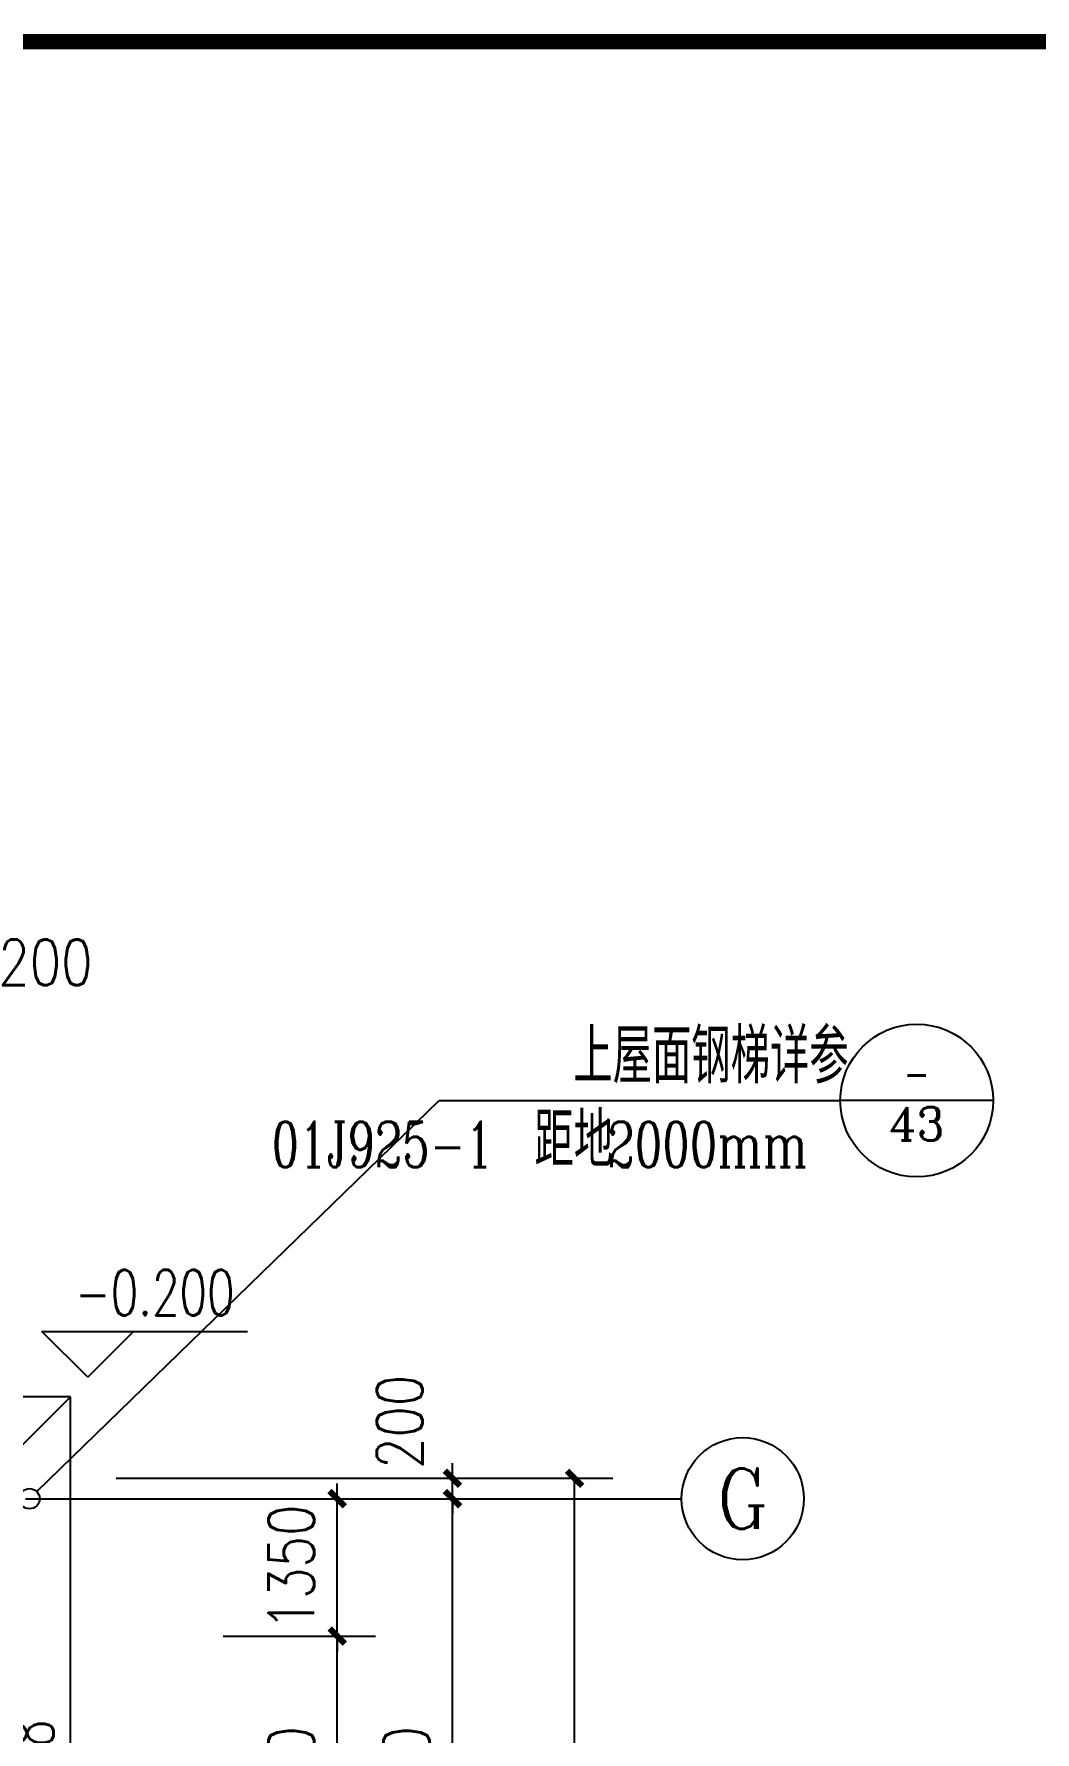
# Model space of a CAD drawing. Extents: x -21908402 to 2004492, y 83987 to 5079726.
# Drawn here: x 1876134 to 1885960, y 380887 to 397562 of the extents above; entities that cross this region are included whole.
import ezdxf
from ezdxf.enums import TextEntityAlignment as Align

# ---------------------------------------------------------------- set-up
doc = ezdxf.new("R2010")
doc.units = 0
doc.header["$LTSCALE"] = 1000
doc.linetypes.add('DOTE', pattern=[2.4200000000000004, 2, -0.2, 0.02, -0.2])
doc.layers.get('0').update_dxf_attribs({"linetype": 'CONTINUOUS'})
doc.layers.get('DEFPOINTS').update_dxf_attribs({"linetype": 'CONTINUOUS'})
for name, color, linetype in [('AXIS', 3, 'CONTINUOUS'), ('AXIS_TEXT', 7, 'CONTINUOUS'), ('DIM_ELEV', 3, 'CONTINUOUS'), ('DOTE', 1, 'DOTE'), ('GROUND', 2, 'CONTINUOUS'), ('PUB_DIM', 3, 'CONTINUOUS'), ('PUB_TEXT', 7, 'CONTINUOUS'), ('PUB_TITLE', 4, 'CONTINUOUS'), ('WINDOW', 94, 'CONTINUOUS'), ('WINDOW_TEXT', 7, 'CONTINUOUS')]:
    doc.layers.add(name, color=color, linetype=linetype)
doc.styles.add('_TCH_AXIS', font='COMPLEX', dxfattribs={"bigfont": 'GBCBIG'})
doc.styles.add('_TCH_DIM', font='SIMPLEX', dxfattribs={"bigfont": 'GBCBIG'})
doc.styles.add('_TCH_LABEL', font='COMPLEX', dxfattribs={"bigfont": 'GBCBIG'})
doc.styles.add('_TCH_WINDOW', font='SIMPLEX', dxfattribs={"bigfont": 'GBCBIG'})
doc.styles.add('COMPLEX', font='COMPLEX')
doc.styles.add('DIM_FONT', font='simplex.shx', dxfattribs={"width": 0.8})
doc.dimstyles.new('DIMN150', dxfattribs={"dimscale": 1.5, "dimtxt": 300, "dimasz": 100, "dimexe": 250, "dimexo": 300, "dimgap": 150, "dimtad": 1, "dimdec": 0, "dimzin": 0, "dimtxsty": 'DIM_FONT', "dimblk": 'ARCHTICK', "dimcen": 0.09, "dimclrt": 7, "dimazin": 3, "dimtfac": 1, "dimtdec": 0, "dimtix": 1, "dimtmove": 0, "dimatfit": 3, "dimtolj": 1, "dimtzin": 0})

# ---------------------------------------------------------------- blocks, each defined once
blk = doc.blocks.new('_ARCHTICK')
at = {"color": 0, "linetype": 'BYBLOCK', "const_width": 0.4}
blk.add_lwpolyline([(-0.5, -0.5), (0.5, 0.5)], dxfattribs=at)
blk = doc.blocks.new('*D341')
at = {"layer": 'DEFPOINTS', "color": 0}
for p in [(1877540.995218845, 381828.4054999361), (1879110.417858165, 381828.4054999361), (1877540.995236347, 378828.4055000887)]:
    blk.add_point(p, dxfattribs=at)
at = {"layer": 'PUB_DIM', "color": 0}
for p, q in [((1877990.995218845, 381828.4054999361), (1879485.417858165, 381828.4054999361)), ((1879110.417858165, 378828.4055000887), (1879110.417858165, 381828.4054999361)), ((1877990.995236347, 378828.4055000887), (1879485.417858165, 378828.4055000887))]:
    blk.add_line(p, q, dxfattribs=at)
at = {"layer": 'PUB_DIM', "color": 0, "xscale": 150, "yscale": 150, "zscale": 150}
for p, rotation in [((1879110.417858165, 381828.4054999361), 90), ((1879110.417858165, 378828.4055000887), 270)]:
    blk.add_blockref('_ARCHTICK', p, dxfattribs=dict(at, rotation=rotation))
at = {"layer": 'PUB_DIM', "color": 7, "insert": (1878660.417858165, 380328.4055000127), "char_height": 450, "attachment_point": 5, "rotation": 90, "style": 'DIM_FONT'}
blk.add_mtext('\\A1;3000', dxfattribs=at)
blk = doc.blocks.new('*D342')
at = {"layer": 'DEFPOINTS', "color": 0}
for p in [(1877540.995210969, 383178.4055000413), (1879110.417845475, 383178.4055000413), (1877540.995218845, 381828.4054999361)]:
    blk.add_point(p, dxfattribs=at)
at = {"layer": 'PUB_DIM', "color": 0}
for p, q in [((1879110.417845475, 383178.4055000413), (1879110.417845475, 383328.4055000413)), ((1877990.995210969, 383178.4055000413), (1879485.417845475, 383178.4055000413)), ((1879110.417845475, 381828.4054999361), (1879110.417845475, 383178.4055000413)), ((1877990.995218845, 381828.4054999361), (1879485.417845475, 381828.4054999361)), ((1879110.417845475, 381828.4054999361), (1879110.417845475, 381678.4054999361))]:
    blk.add_line(p, q, dxfattribs=at)
at = {"layer": 'PUB_DIM', "color": 0, "xscale": 150, "yscale": 150, "zscale": 150}
for p, rotation in [((1879110.417845475, 383178.4055000413), 270), ((1879110.417845475, 381828.4054999361), 90)]:
    blk.add_blockref('_ARCHTICK', p, dxfattribs=dict(at, rotation=rotation))
at = {"layer": 'PUB_DIM', "color": 7, "insert": (1878660.417845475, 382503.4054999891), "char_height": 450, "attachment_point": 5, "rotation": 90, "style": 'DIM_FONT'}
blk.add_mtext('\\A1;1350', dxfattribs=at)
blk = doc.blocks.new('*D376')
at = {"layer": 'AXIS', "color": 0}
for p, q in [((1876940.995244232, 383178.4054880813), (1880615.995244232, 383178.4054880813)), ((1880240.995244232, 377478.4054880813), (1880240.995244232, 383178.4054880813)), ((1876940.995244232, 377478.4054880813), (1880615.995244232, 377478.4054880813))]:
    blk.add_line(p, q, dxfattribs=at)
at = {"layer": 'DEFPOINTS', "color": 0}
for p in [(1876490.995244232, 383178.4054880813), (1880240.995244232, 383178.4054880813), (1876490.995244232, 377478.4054880813)]:
    blk.add_point(p, dxfattribs=at)
at = {"layer": 'AXIS', "color": 0, "xscale": 150, "yscale": 150, "zscale": 150}
for p, rotation in [((1880240.995244232, 383178.4054880813), 90), ((1880240.995244232, 377478.4054880813), 270)]:
    blk.add_blockref('_ARCHTICK', p, dxfattribs=dict(at, rotation=rotation))
at = {"layer": 'AXIS', "color": 7, "insert": (1879790.995244232, 380328.4054880816), "char_height": 450, "attachment_point": 5, "rotation": 90, "style": 'DIM_FONT'}
blk.add_mtext('\\A1;5700', dxfattribs=at)
blk = doc.blocks.new('*D377')
at = {"layer": 'AXIS', "color": 0}
for p, q in [((1876940.995244232, 383378.4054880884), (1880615.995244232, 383378.4054880884)), ((1880240.995244232, 383378.4054880884), (1880240.995244232, 383528.4054880884)), ((1880240.995244232, 383178.4054880813), (1880240.995244232, 383378.4054880884)), ((1876940.995244232, 383178.4054880813), (1880615.995244232, 383178.4054880813)), ((1880240.995244232, 383178.4054880813), (1880240.995244232, 383028.4054880813))]:
    blk.add_line(p, q, dxfattribs=at)
at = {"layer": 'DEFPOINTS', "color": 0}
for p in [(1876490.995244232, 383378.4054880884), (1880240.995244232, 383378.4054880884), (1876490.995244232, 383178.4054880813)]:
    blk.add_point(p, dxfattribs=at)
at = {"layer": 'AXIS', "color": 0, "xscale": 150, "yscale": 150, "zscale": 150}
for p, rotation in [((1880240.995244232, 383378.4054880884), 270), ((1880240.995244232, 383178.4054880813), 90)]:
    blk.add_blockref('_ARCHTICK', p, dxfattribs=dict(at, rotation=rotation))
at = {"layer": 'AXIS', "color": 7, "insert": (1879723.495244232, 383933.4054880884), "char_height": 450, "attachment_point": 5, "rotation": 90, "style": 'DIM_FONT'}
blk.add_mtext('\\A1;200', dxfattribs=at)
blk = doc.blocks.new('*D378')
at = {"layer": 'AXIS', "color": 0}
for p, q in [((1876940.995244232, 383378.4054880884), (1881815.995244232, 383378.4054880884)), ((1881440.995244232, 348378.4054880799), (1881440.995244232, 383378.4054880884)), ((1876940.995244232, 348378.4054880799), (1881815.995244232, 348378.4054880799))]:
    blk.add_line(p, q, dxfattribs=at)
at = {"layer": 'DEFPOINTS', "color": 0}
for p in [(1876490.995244232, 383378.4054880884), (1881440.995244232, 383378.4054880884), (1876490.995244232, 348378.4054880799)]:
    blk.add_point(p, dxfattribs=at)
at = {"layer": 'AXIS', "color": 0, "xscale": 150, "yscale": 150, "zscale": 150}
for p, rotation in [((1881440.995244232, 383378.4054880884), 90), ((1881440.995244232, 348378.4054880799), 270)]:
    blk.add_blockref('_ARCHTICK', p, dxfattribs=dict(at, rotation=rotation))
at = {"layer": 'AXIS', "color": 7, "insert": (1880990.995244232, 365878.4054880844), "char_height": 450, "attachment_point": 5, "rotation": 90, "style": 'DIM_FONT'}
blk.add_mtext('\\A1;35000', dxfattribs=at)
blk = doc.blocks.new('*D386')
at = {"layer": 'AXIS', "color": 0}
for p, q in [((1875490.995244232, 384628.4054880813), (1875490.995244232, 388303.4054880813)), ((1875690.995244232, 384628.4054880813), (1875690.995244232, 388303.4054880813)), ((1875490.995244232, 387928.4054880813), (1875340.995244232, 387928.4054880813)), ((1875490.995244232, 387928.4054880813), (1875690.995244232, 387928.4054880813)), ((1875690.995244232, 387928.4054880813), (1875840.995244232, 387928.4054880813))]:
    blk.add_line(p, q, dxfattribs=at)
at = {"layer": 'DEFPOINTS', "color": 0}
for p in [(1875690.995244232, 387928.4054880813), (1875490.995244232, 384178.4054880813), (1875690.995244232, 384178.4054880813)]:
    blk.add_point(p, dxfattribs=at)
at = {"layer": 'AXIS', "color": 0, "xscale": 150, "yscale": 150, "zscale": 150}
blk.add_blockref('_ARCHTICK', (1875490.995244232, 387928.4054880813), dxfattribs=at)
at = {"layer": 'AXIS', "color": 0, "xscale": 150, "yscale": 150, "zscale": 150, "rotation": 180}
blk.add_blockref('_ARCHTICK', (1875690.995244232, 387928.4054880813), dxfattribs=at)
at = {"layer": 'AXIS', "color": 7, "insert": (1876245.995244232, 388445.9054880813), "char_height": 450, "attachment_point": 5, "style": 'DIM_FONT'}
blk.add_mtext('\\A1;200', dxfattribs=at)
blk = doc.blocks.new('_AXISO')
blk.add_circle((0, 0), 0.5)
at = {"layer": 'AXIS_TEXT', "style": 'COMPLEX', "width": 1.041666666666667}
blk.add_attdef('A', text='', height=0.56, dxfattribs=at).set_placement((-0.25, -0.28), (0.25, -0.28), align=Align.FIT)
blk = doc.blocks.new('$WINLIB2D$00000001')
at = {"color": 0}
for points in [[(-0.4999999999999964, 0.5000000000000142), (-0.4999999999999964, -0.4999999999999858)], [(-0.4999999999999964, 0.5000000000000142), (0.5000000000000036, 0.5000000000000142)], [(0.5000000000000036, -0.4999999999999858), (0.5000000000000036, 0.5000000000000142)], [(0.5000000000000036, 0.1666666666666714), (-0.4999999999999964, 0.1666666666666714)], [(0.5000000000000036, -0.1666666666666572), (-0.4999999999999964, -0.1666666666666572)], [(-0.4999999999999964, -0.4999999999999858), (0.5000000000000036, -0.4999999999999858)]]:
    blk.add_lwpolyline(points, dxfattribs=at)

msp = doc.modelspace()

# ---------------------------------------------------------------- linework, layer by layer
at = {"layer": 'AXIS'}
for p, q in [((1876162.152557449, 383247.6232733499), (1880109.771611908, 387087.642462389)), ((1880109.771611908, 387087.642462389), (1884048.744146488, 387087.642462389)), ((1885548.744146488, 387087.642462389), (1884048.744146488, 387087.642462389)), ((1876490.995244232, 383178.4054880813), (1882490.995244232, 383178.4054880813))]:
    msp.add_line(p, q, dxfattribs=at)
for centre, radius in [((1884798.744146488, 387087.642462389), 750), ((1876090.995244274, 383178.4054880813), 99.26965808263049)]:
    msp.add_circle(centre, radius, dxfattribs=at)
at = {"layer": 'DIM_ELEV'}
for p, q in [((1876661.790064089, 384370.8414055258), (1876211.790064089, 384820.8414055258)), ((1876211.790064089, 384820.8414055258), (1878231.540064089, 384820.8414055258)), ((1876661.790064089, 384370.8414055258), (1877111.790064089, 384820.8414055258))]:
    msp.add_line(p, q, dxfattribs=at)
at = {"layer": 'DOTE'}
msp.add_line((1832490.995244232, 383178.4054880813), (1876490.995244232, 383178.4054880813), dxfattribs=at)
at = {"layer": 'GROUND'}
for p, q in [((1876490.995244232, 384178.4054880797), (1867303.995244222, 384178.4054880787)), ((1875690.995244232, 383378.4054880816), (1876490.995244232, 384178.4054880797)), ((1876490.995244232, 347578.4054880826), (1876490.995244232, 384178.4054880797))]:
    msp.add_line(p, q, dxfattribs=at)
at = {"layer": 'PUB_TITLE', "const_width": 150}
msp.add_lwpolyline([(1815141.5, 337487.1658844135), (1898991.5, 337487.1658844135), (1898991.5, 397487.1658844135), (1815141.5, 397487.1658844135)], close=True, dxfattribs=at)

# ---------------------------------------------------------------- block references
at = {"layer": 'AXIS'}
ref = msp.add_blockref('_AXISO', (1883090.995244232, 383178.4054880813), dxfattribs=dict(at, xscale=1200, yscale=1200, zscale=1200))
ref.add_attrib('A', 'G', dxfattribs={"layer": 'AXIS_TEXT', "height": 594.7435987121283, "style": '_TCH_AXIS'}).set_placement((1882836.105130499, 382881.0336887252), (1883345.885357966, 382881.0336887252), align=Align.FIT)
at = {"layer": 'WINDOW'}
ref = msp.add_blockref('$WINLIB2D$00000001', (1875590.995244232, 380328.4054880809), dxfattribs=dict(at, xscale=3000, yscale=200, zscale=3000, rotation=90))
ref.add_attrib('A', 'C3018', (1876326.620244232, 379645.9054880808), dxfattribs={"layer": 'WINDOW_TEXT', "height": 446.25, "rotation": 90, "style": '_TCH_WINDOW', "width": 0.7058823529411765})

# ---------------------------------------------------------------- texts
at = {"layer": 'PUB_TEXT', "style": '_TCH_LABEL'}
for s, p in [('上屋面钢梯详参', (1881428.212231594, 387256.312675155)), ('距地', (1881046.350529466, 386433.0679943039))]:
    msp.add_text(s, height=536.1702127659574, dxfattribs=at).set_placement(p)
at = {"layer": 'PUB_TEXT', "style": '_TCH_LABEL', "width": 0.7777777777775925}
msp.add_text('-', height=391.5099836318755, dxfattribs=at).set_placement((1884668.24081861, 387165.9444591154), (1884929.247474365, 387165.9444591154), align=Align.FIT)
at = {"layer": 'PUB_TEXT', "width": 0.7058823529411765}
for s, style, p in [('01J925-1', '_TCH_LABEL', (1878466.350529466, 386433.0679943039)), ('2000mm', '_TCH_LABEL', (1881761.244146488, 386433.0679943039)), ('-0.200', '_TCH_DIM', (1876536.540064089, 384978.3414055258))]:
    msp.add_text(s, height=446.25, dxfattribs=dict(at, style=style)).set_placement(p)
at = {"layer": 'PUB_TEXT', "style": '_TCH_LABEL'}
msp.add_text('43', height=326.0831515175497, dxfattribs=at).set_placement((1884527.00818689, 386696.3426805679), (1885070.480106086, 386696.3426805679), align=Align.FIT)

# ---------------------------------------------------------------- dimensions: what is measured, and where the dimension line sits
at = {"layer": 'AXIS'}
for base, p1, p2, angle, picture, middle in [((1875690.995244232, 387928.4054880813), (1875490.995244232, 384178.4054880813), (1875690.995244232, 384178.4054880813), 0, '*D386', (1876245.995244232, 388445.9054880813)), ((1880240.995244232, 383378.4054880884), (1876490.995244232, 383178.4054880813), (1876490.995244232, 383378.4054880884), 90, '*D377', (1879723.495244232, 383933.4054880884))]:
    dim = msp.add_linear_dim(base=base, p1=p1, p2=p2, angle=angle, dimstyle='DIMN150', dxfattribs=at)
    dim.commit()
    dim.dimension.update_dxf_attribs({"geometry": picture, "text_midpoint": middle, "dimtype": 129})
for p1, p2, distance, picture, middle in [((1876490.995244232, 348378.4054880799), (1876490.995244232, 383378.4054880884), -4950, '*D378', (1880990.995244232, 365878.4054880844)), ((1876490.995244232, 377478.4054880813), (1876490.995244232, 383178.4054880813), -3750, '*D376', (1879790.995244232, 380328.4054880816))]:
    dim = msp.add_aligned_dim(p1=p1, p2=p2, distance=distance, dimstyle='DIMN150', dxfattribs=at)
    dim.commit()
    dim.dimension.update_dxf_attribs({"geometry": picture, "text_midpoint": middle})
at = {"layer": 'PUB_DIM'}
for p1, p2, distance, picture, middle in [((1877540.995218845, 381828.4054999361), (1877540.995210969, 383178.4055000413), -1569.4226345061327, '*D342', (1878660.417845475, 382503.4054999891)), ((1877540.995236347, 378828.4055000887), (1877540.995218845, 381828.4054999361), -1569.422639319906, '*D341', (1878660.417858165, 380328.4055000127))]:
    dim = msp.add_aligned_dim(p1=p1, p2=p2, distance=distance, dimstyle='DIMN150', dxfattribs=at)
    dim.commit()
    dim.dimension.update_dxf_attribs({"geometry": picture, "text_midpoint": middle})

doc.saveas('drawing.dxf')
